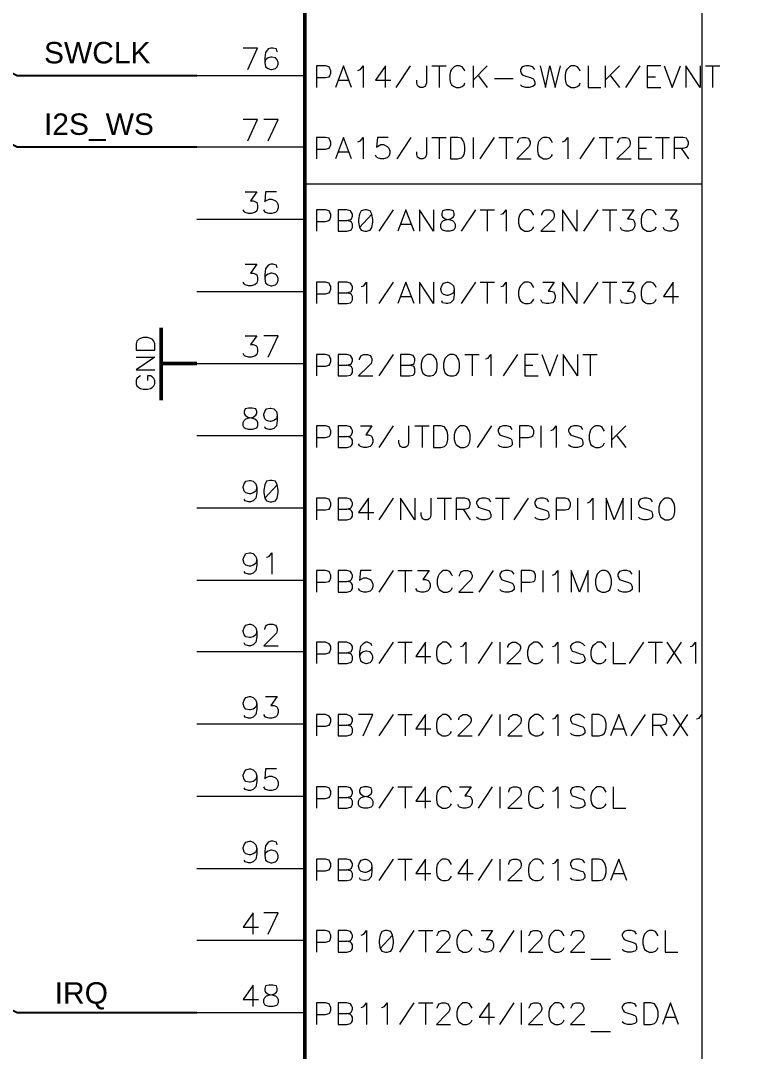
# Model space of a CAD drawing. Header units: millimetres. Extents: x -2024 to 917, y -725 to 13.
# Drawn here: x 780.64 to 814.33, y -85.07 to -36.98 of the extents above; entities that cross this region are included whole.
import ezdxf

# ---------------------------------------------------------------- set-up
doc = ezdxf.new("R2010")
doc.units = ezdxf.units.MM
doc.layers.add('PDF _Геометрия', color=7, linetype='Continuous')
doc.layers.add('Sheet', color=255, linetype='Continuous')
doc.styles.get("Standard").update_dxf_attribs({"font": 'arial.ttf'})

msp = doc.modelspace()

# ---------------------------------------------------------------- linework, layer by layer
at = {"layer": 'PDF _Геометрия', "color": 1, "lineweight": 50}
msp.add_lwpolyline([(839.308, 9.233), (839.308, -162.308), (793.891, -162.308), (793.891, 9.233)], close=True, dxfattribs=at)
at = {"layer": 'PDF _Геометрия', "lineweight": 18}
for points in [[(812.391, 9.233), (812.391, -162.308)], [(791.225, -39.267), (791.683, -38.267), (791.016, -38.267)], [(792.6, -38.433), (792.558, -38.308), (792.391, -38.267), (792.308, -38.267), (792.183, -38.308), (792.058, -38.475), (792.016, -38.725), (792.016, -38.933), (792.058, -39.142), (792.183, -39.225), (792.308, -39.267), (792.35, -39.267), (792.516, -39.225), (792.6, -39.142), (792.641, -39.017), (792.641, -38.933), (792.6, -38.808), (792.516, -38.725), (792.35, -38.683), (792.308, -38.683), (792.183, -38.725), (792.058, -38.808), (792.016, -38.933)], [(794.433, -39.642), (794.85, -39.642), (795.016, -39.6), (795.058, -39.558), (795.1, -39.433), (795.1, -39.308), (795.058, -39.225), (795.016, -39.142), (794.85, -39.1), (794.433, -39.1), (794.433, -40.1)], [(796.058, -40.1), (795.683, -39.1), (795.308, -40.1)], [(796.35, -39.308), (796.475, -39.267), (796.6, -39.1), (796.6, -40.1)], [(797.641, -40.1), (797.641, -39.1), (797.183, -39.767), (797.891, -39.767)], [(798.141, -40.1), (798.808, -39.1)], [(799.558, -39.1), (799.558, -39.892), (799.516, -40.017), (799.475, -40.058), (799.391, -40.1), (799.266, -40.1), (799.183, -40.058), (799.141, -40.017), (799.1, -39.892), (799.1, -39.767)], [(799.808, -39.1), (800.475, -39.1)], [(800.141, -39.1), (800.141, -40.1)], [(801.35, -39.35), (801.308, -39.267), (801.225, -39.142), (801.1, -39.1), (800.933, -39.1), (800.85, -39.142), (800.725, -39.267), (800.683, -39.35), (800.641, -39.517), (800.641, -39.725), (800.683, -39.892), (800.725, -39.975), (800.85, -40.058), (800.933, -40.1), (801.1, -40.1), (801.225, -40.058), (801.308, -39.975), (801.35, -39.892)], [(801.725, -39.1), (801.725, -40.1)], [(802.391, -39.1), (801.725, -39.767)], [(804.6, -39.267), (804.516, -39.142), (804.35, -39.1), (804.183, -39.1), (804.016, -39.142), (803.933, -39.267), (803.933, -39.35), (803.975, -39.433), (804.016, -39.517), (804.141, -39.558), (804.391, -39.642), (804.516, -39.683), (804.558, -39.725), (804.6, -39.85), (804.6, -39.975), (804.516, -40.058), (804.35, -40.1), (804.183, -40.1), (804.016, -40.058), (803.933, -39.975)], [(804.85, -39.1), (805.1, -40.1), (805.308, -39.1), (805.558, -40.1), (805.808, -39.1)], [(806.725, -39.35), (806.683, -39.267), (806.6, -39.142), (806.475, -39.1), (806.308, -39.1), (806.225, -39.142), (806.1, -39.267), (806.058, -39.35), (806.016, -39.517), (806.016, -39.725), (806.058, -39.892), (806.1, -39.975), (806.225, -40.058), (806.308, -40.1), (806.475, -40.1), (806.6, -40.058), (806.683, -39.975), (806.725, -39.892)], [(807.1, -39.1), (807.1, -40.1), (807.683, -40.1)], [(807.891, -39.1), (807.891, -40.1)], [(808.558, -39.1), (807.891, -39.767)], [(808.85, -40.1), (809.516, -39.1)], [(810.475, -39.1), (809.85, -39.1), (809.85, -40.1), (810.475, -40.1)], [(810.641, -39.1), (811.016, -40.1), (811.391, -39.1)], [(812.308, -39.1), (812.308, -40.1), (811.641, -39.1), (811.641, -40.1)], [(812.558, -39.1), (813.225, -39.1)], [(812.891, -39.1), (812.891, -40.1)], [(795.433, -39.767), (795.933, -39.767)], [(801.975, -39.558), (802.391, -40.1)], [(802.725, -39.683), (803.6, -39.683)], [(808.141, -39.558), (808.558, -40.1)], [(809.85, -39.6), (810.225, -39.6)], [(791.225, -42.6), (791.683, -41.6), (791.016, -41.6)], [(792.183, -42.6), (792.641, -41.6), (791.975, -41.6)], [(794.433, -42.975), (794.85, -42.975), (795.016, -42.933), (795.058, -42.892), (795.1, -42.767), (795.1, -42.642), (795.058, -42.558), (795.016, -42.475), (794.85, -42.433), (794.433, -42.433), (794.433, -43.433)], [(796.058, -43.433), (795.683, -42.433), (795.308, -43.433)], [(796.35, -42.642), (796.475, -42.6), (796.6, -42.433), (796.6, -43.433)], [(797.766, -42.433), (797.266, -42.433), (797.225, -42.892), (797.266, -42.85), (797.433, -42.767), (797.558, -42.767), (797.725, -42.85), (797.808, -42.933), (797.85, -43.058), (797.85, -43.183), (797.808, -43.308), (797.725, -43.392), (797.558, -43.433), (797.433, -43.433), (797.266, -43.392), (797.225, -43.35), (797.183, -43.267)], [(798.183, -43.433), (798.85, -42.433)], [(799.558, -42.433), (799.558, -43.225), (799.516, -43.35), (799.475, -43.392), (799.391, -43.433), (799.266, -43.433), (799.183, -43.392), (799.141, -43.35), (799.1, -43.225), (799.1, -43.1)], [(799.808, -42.433), (800.475, -42.433)], [(800.141, -42.433), (800.141, -43.433)], [(801.725, -42.433), (801.725, -43.433)], [(802.058, -43.433), (802.725, -42.433)], [(802.933, -42.433), (803.6, -42.433)], [(803.266, -42.433), (803.266, -43.433)], [(803.808, -42.683), (803.808, -42.642), (803.85, -42.558), (803.891, -42.475), (804.016, -42.433), (804.183, -42.433), (804.308, -42.475), (804.35, -42.558), (804.391, -42.642), (804.391, -42.725), (804.35, -42.85), (804.225, -42.975), (803.766, -43.433), (804.433, -43.433)], [(805.433, -42.683), (805.391, -42.6), (805.308, -42.475), (805.183, -42.433), (805.016, -42.433), (804.933, -42.475), (804.808, -42.6), (804.766, -42.683), (804.725, -42.85), (804.725, -43.058), (804.766, -43.225), (804.808, -43.308), (804.933, -43.392), (805.016, -43.433), (805.183, -43.433), (805.308, -43.392), (805.391, -43.308), (805.433, -43.225)], [(805.891, -42.642), (806.016, -42.6), (806.141, -42.433), (806.141, -43.433)], [(806.725, -43.433), (807.391, -42.433)], [(807.6, -42.433), (808.266, -42.433)], [(807.933, -42.433), (807.933, -43.433)], [(808.475, -42.683), (808.475, -42.642), (808.516, -42.558), (808.558, -42.475), (808.683, -42.433), (808.85, -42.433), (808.975, -42.475), (809.016, -42.558), (809.058, -42.642), (809.058, -42.725), (809.016, -42.85), (808.891, -42.975), (808.433, -43.433), (809.1, -43.433)], [(810.058, -42.433), (809.433, -42.433), (809.433, -43.433), (810.058, -43.433)], [(810.225, -42.433), (810.891, -42.433)], [(810.558, -42.433), (810.558, -43.433)], [(811.1, -42.933), (811.516, -42.933), (811.683, -42.892), (811.725, -42.85), (811.766, -42.725), (811.766, -42.642), (811.725, -42.558), (811.683, -42.475), (811.516, -42.433), (811.1, -42.433), (811.1, -43.433)], [(795.433, -43.1), (795.933, -43.1)], [(809.433, -42.933), (809.808, -42.933)], [(811.433, -42.933), (811.766, -43.433)], [(793.891, -44.6), (812.391, -44.6)], [(791.1, -44.975), (791.641, -44.975), (791.35, -45.392), (791.475, -45.392), (791.6, -45.433), (791.641, -45.475), (791.683, -45.6), (791.683, -45.725), (791.641, -45.85), (791.558, -45.933), (791.391, -45.975), (791.266, -45.975), (791.1, -45.933), (791.058, -45.892), (791.016, -45.808)], [(792.558, -44.975), (792.058, -44.975), (792.016, -45.433), (792.058, -45.392), (792.225, -45.308), (792.35, -45.308), (792.516, -45.392), (792.6, -45.475), (792.641, -45.6), (792.641, -45.725), (792.6, -45.85), (792.516, -45.933), (792.35, -45.975), (792.225, -45.975), (792.058, -45.933), (792.016, -45.892), (791.975, -45.808)], [(794.433, -46.35), (794.85, -46.35), (795.016, -46.308), (795.058, -46.267), (795.1, -46.142), (795.1, -46.017), (795.058, -45.933), (795.016, -45.85), (794.85, -45.808), (794.433, -45.808), (794.433, -46.808)], [(797.016, -46.017), (796.433, -46.642)], [(797.35, -46.808), (798.016, -45.808)], [(798.975, -46.808), (798.6, -45.808), (798.225, -46.808)], [(799.891, -45.808), (799.891, -46.808), (799.225, -45.808), (799.225, -46.808)], [(801.183, -46.808), (801.85, -45.808)], [(802.058, -45.808), (802.725, -45.808)], [(802.391, -45.808), (802.391, -46.808)], [(803.016, -46.017), (803.141, -45.975), (803.266, -45.808), (803.266, -46.808)], [(804.558, -46.058), (804.516, -45.975), (804.433, -45.85), (804.308, -45.808), (804.141, -45.808), (804.058, -45.85), (803.933, -45.975), (803.891, -46.058), (803.85, -46.225), (803.85, -46.433), (803.891, -46.6), (803.933, -46.683), (804.058, -46.767), (804.141, -46.808), (804.308, -46.808), (804.433, -46.767), (804.516, -46.683), (804.558, -46.6)], [(804.933, -46.058), (804.933, -46.017), (804.975, -45.933), (805.016, -45.85), (805.141, -45.808), (805.308, -45.808), (805.433, -45.85), (805.475, -45.933), (805.516, -46.017), (805.516, -46.1), (805.475, -46.225), (805.35, -46.35), (804.891, -46.808), (805.558, -46.808)], [(806.558, -45.808), (806.558, -46.808), (805.891, -45.808), (805.891, -46.808)], [(806.891, -46.808), (807.558, -45.808)], [(807.766, -45.808), (808.433, -45.808)], [(808.1, -45.808), (808.1, -46.808)], [(808.683, -45.808), (809.225, -45.808), (808.933, -46.225), (809.058, -46.225), (809.183, -46.267), (809.225, -46.308), (809.266, -46.433), (809.266, -46.558), (809.225, -46.683), (809.141, -46.767), (808.975, -46.808), (808.85, -46.808), (808.683, -46.767), (808.641, -46.725), (808.6, -46.642)], [(810.266, -46.058), (810.225, -45.975), (810.141, -45.85), (810.016, -45.808), (809.85, -45.808), (809.766, -45.85), (809.641, -45.975), (809.6, -46.058), (809.558, -46.225), (809.558, -46.433), (809.6, -46.6), (809.641, -46.683), (809.766, -46.767), (809.85, -46.808), (810.016, -46.808), (810.141, -46.767), (810.225, -46.683), (810.266, -46.6)], [(810.683, -45.808), (811.225, -45.808), (810.933, -46.225), (811.058, -46.225), (811.183, -46.267), (811.225, -46.308), (811.266, -46.433), (811.266, -46.558), (811.225, -46.683), (811.141, -46.767), (810.975, -46.808), (810.85, -46.808), (810.683, -46.767), (810.641, -46.725), (810.6, -46.642)], [(795.433, -46.308), (795.85, -46.308)], [(798.35, -46.475), (798.85, -46.475)], [(791.1, -48.35), (791.641, -48.35), (791.35, -48.767), (791.475, -48.767), (791.6, -48.808), (791.641, -48.85), (791.683, -48.975), (791.683, -49.1), (791.641, -49.225), (791.558, -49.308), (791.391, -49.35), (791.266, -49.35), (791.1, -49.308), (791.058, -49.267), (791.016, -49.183)], [(792.6, -48.517), (792.558, -48.392), (792.391, -48.35), (792.308, -48.35), (792.183, -48.392), (792.058, -48.558), (792.016, -48.808), (792.016, -49.017), (792.058, -49.225), (792.183, -49.308), (792.308, -49.35), (792.35, -49.35), (792.516, -49.308), (792.6, -49.225), (792.641, -49.1), (792.641, -49.017), (792.6, -48.892), (792.516, -48.808), (792.35, -48.767), (792.308, -48.767), (792.183, -48.808), (792.058, -48.892), (792.016, -49.017)], [(794.433, -49.725), (794.85, -49.725), (795.016, -49.683), (795.058, -49.642), (795.1, -49.517), (795.1, -49.392), (795.058, -49.308), (795.016, -49.225), (794.85, -49.183), (794.433, -49.183), (794.433, -50.183)], [(796.516, -49.392), (796.641, -49.35), (796.766, -49.183), (796.766, -50.183)], [(797.35, -50.183), (798.016, -49.183)], [(798.975, -50.183), (798.6, -49.183), (798.225, -50.183)], [(799.891, -49.183), (799.891, -50.183), (799.225, -49.183), (799.225, -50.183)], [(800.85, -49.517), (800.808, -49.683), (800.683, -49.767), (800.558, -49.808), (800.516, -49.808), (800.35, -49.767), (800.266, -49.683), (800.225, -49.517), (800.225, -49.475), (800.266, -49.35), (800.35, -49.225), (800.516, -49.183), (800.558, -49.183), (800.683, -49.225), (800.808, -49.35), (800.85, -49.517), (800.85, -49.767), (800.808, -50.017), (800.683, -50.142), (800.558, -50.183), (800.475, -50.183), (800.308, -50.142), (800.266, -50.058)], [(801.183, -50.183), (801.85, -49.183)], [(802.058, -49.183), (802.725, -49.183)], [(802.391, -49.183), (802.391, -50.183)], [(803.016, -49.392), (803.141, -49.35), (803.266, -49.183), (803.266, -50.183)], [(804.558, -49.433), (804.516, -49.35), (804.433, -49.225), (804.308, -49.183), (804.141, -49.183), (804.058, -49.225), (803.933, -49.35), (803.891, -49.433), (803.85, -49.6), (803.85, -49.808), (803.891, -49.975), (803.933, -50.058), (804.058, -50.142), (804.141, -50.183), (804.308, -50.183), (804.433, -50.142), (804.516, -50.058), (804.558, -49.975)], [(804.975, -49.183), (805.516, -49.183), (805.225, -49.6), (805.35, -49.6), (805.475, -49.642), (805.516, -49.683), (805.558, -49.808), (805.558, -49.933), (805.516, -50.058), (805.433, -50.142), (805.266, -50.183), (805.141, -50.183), (804.975, -50.142), (804.933, -50.1), (804.891, -50.017)], [(806.558, -49.183), (806.558, -50.183), (805.891, -49.183), (805.891, -50.183)], [(806.891, -50.183), (807.558, -49.183)], [(807.766, -49.183), (808.433, -49.183)], [(808.1, -49.183), (808.1, -50.183)], [(808.683, -49.183), (809.225, -49.183), (808.933, -49.6), (809.058, -49.6), (809.183, -49.642), (809.225, -49.683), (809.266, -49.808), (809.266, -49.933), (809.225, -50.058), (809.141, -50.142), (808.975, -50.183), (808.85, -50.183), (808.683, -50.142), (808.641, -50.1), (808.6, -50.017)], [(810.266, -49.433), (810.225, -49.35), (810.141, -49.225), (810.016, -49.183), (809.85, -49.183), (809.766, -49.225), (809.641, -49.35), (809.6, -49.433), (809.558, -49.6), (809.558, -49.808), (809.6, -49.975), (809.641, -50.058), (809.766, -50.142), (809.85, -50.183), (810.016, -50.183), (810.141, -50.142), (810.225, -50.058), (810.266, -49.975)], [(811.058, -50.183), (811.058, -49.183), (810.6, -49.85), (811.308, -49.85)], [(795.433, -49.683), (795.85, -49.683)], [(798.35, -49.85), (798.85, -49.85)], [(791.1, -51.683), (791.641, -51.683), (791.35, -52.1), (791.475, -52.1), (791.6, -52.142), (791.641, -52.183), (791.683, -52.308), (791.683, -52.433), (791.641, -52.558), (791.558, -52.642), (791.391, -52.683), (791.266, -52.683), (791.1, -52.642), (791.058, -52.6), (791.016, -52.517)], [(792.183, -52.683), (792.641, -51.683), (791.975, -51.683)], [(786.016, -52.683), (786.891, -52.683), (786.016, -53.267), (786.891, -53.267)], [(794.433, -53.1), (794.85, -53.1), (795.016, -53.058), (795.058, -53.017), (795.1, -52.892), (795.1, -52.767), (795.058, -52.683), (795.016, -52.6), (794.85, -52.558), (794.433, -52.558), (794.433, -53.558)], [(796.433, -52.808), (796.433, -52.767), (796.475, -52.683), (796.516, -52.6), (796.641, -52.558), (796.808, -52.558), (796.933, -52.6), (796.975, -52.683), (797.016, -52.767), (797.016, -52.85), (796.975, -52.975), (796.85, -53.1), (796.391, -53.558), (797.058, -53.558)], [(797.35, -53.558), (798.016, -52.558)], [(801.35, -52.558), (802.016, -52.558)], [(801.683, -52.558), (801.683, -53.558)], [(802.308, -52.767), (802.433, -52.725), (802.558, -52.558), (802.558, -53.558)], [(803.141, -53.558), (803.808, -52.558)], [(804.766, -52.558), (804.141, -52.558), (804.141, -53.558), (804.766, -53.558)], [(804.933, -52.558), (805.308, -53.558), (805.683, -52.558)], [(806.6, -52.558), (806.6, -53.558), (805.933, -52.558), (805.933, -53.558)], [(806.85, -52.558), (807.516, -52.558)], [(807.183, -52.558), (807.183, -53.558)], [(795.433, -53.058), (795.85, -53.058)], [(798.35, -53.058), (798.766, -53.058)], [(804.141, -53.058), (804.516, -53.058)], [(786.225, -53.558), (786.141, -53.6), (786.058, -53.683), (786.016, -53.767), (786.016, -53.933), (786.058, -54.017), (786.141, -54.1), (786.225, -54.142), (786.35, -54.183), (786.558, -54.183), (786.683, -54.142), (786.766, -54.1), (786.85, -54.017), (786.891, -53.933), (786.891, -53.767), (786.85, -53.683), (786.766, -53.6), (786.683, -53.558), (786.558, -53.558), (786.558, -53.767)], [(792.6, -55.392), (792.558, -55.558), (792.433, -55.642), (792.308, -55.683), (792.266, -55.683), (792.1, -55.642), (792.016, -55.558), (791.975, -55.392), (791.975, -55.35), (792.016, -55.225), (792.1, -55.1), (792.266, -55.058), (792.308, -55.058), (792.433, -55.1), (792.558, -55.225), (792.6, -55.392), (792.6, -55.642), (792.558, -55.892), (792.433, -56.017), (792.308, -56.058), (792.225, -56.058), (792.058, -56.017), (792.016, -55.933)], [(794.433, -56.433), (794.85, -56.433), (795.016, -56.392), (795.058, -56.35), (795.1, -56.225), (795.1, -56.1), (795.058, -56.017), (795.016, -55.933), (794.85, -55.892), (794.433, -55.892), (794.433, -56.892)], [(796.475, -55.892), (797.016, -55.892), (796.725, -56.308), (796.85, -56.308), (796.975, -56.35), (797.016, -56.392), (797.058, -56.517), (797.058, -56.642), (797.016, -56.767), (796.933, -56.85), (796.766, -56.892), (796.641, -56.892), (796.475, -56.85), (796.433, -56.808), (796.391, -56.725)], [(797.35, -56.892), (798.016, -55.892)], [(798.725, -55.892), (798.725, -56.683), (798.683, -56.808), (798.641, -56.85), (798.558, -56.892), (798.433, -56.892), (798.35, -56.85), (798.308, -56.808), (798.266, -56.683), (798.266, -56.558)], [(799.016, -55.892), (799.683, -55.892)], [(799.35, -55.892), (799.35, -56.892)], [(801.933, -56.892), (802.6, -55.892)], [(803.558, -56.058), (803.475, -55.933), (803.308, -55.892), (803.141, -55.892), (802.975, -55.933), (802.891, -56.058), (802.891, -56.142), (802.933, -56.225), (802.975, -56.308), (803.1, -56.35), (803.35, -56.433), (803.475, -56.475), (803.516, -56.517), (803.558, -56.642), (803.558, -56.767), (803.475, -56.85), (803.308, -56.892), (803.141, -56.892), (802.975, -56.85), (802.891, -56.767)], [(803.891, -56.433), (804.308, -56.433), (804.475, -56.392), (804.516, -56.35), (804.558, -56.225), (804.558, -56.1), (804.516, -56.017), (804.475, -55.933), (804.308, -55.892), (803.891, -55.892), (803.891, -56.892)], [(804.891, -55.892), (804.891, -56.892)], [(805.35, -56.1), (805.475, -56.058), (805.6, -55.892), (805.6, -56.892)], [(806.85, -56.058), (806.766, -55.933), (806.6, -55.892), (806.433, -55.892), (806.266, -55.933), (806.183, -56.058), (806.183, -56.142), (806.225, -56.225), (806.266, -56.308), (806.391, -56.35), (806.641, -56.433), (806.766, -56.475), (806.808, -56.517), (806.85, -56.642), (806.85, -56.767), (806.766, -56.85), (806.6, -56.892), (806.433, -56.892), (806.266, -56.85), (806.183, -56.767)], [(807.85, -56.142), (807.808, -56.058), (807.725, -55.933), (807.6, -55.892), (807.433, -55.892), (807.35, -55.933), (807.225, -56.058), (807.183, -56.142), (807.141, -56.308), (807.141, -56.517), (807.183, -56.683), (807.225, -56.767), (807.35, -56.85), (807.433, -56.892), (807.6, -56.892), (807.725, -56.85), (807.808, -56.767), (807.85, -56.683)], [(808.183, -55.892), (808.183, -56.892)], [(808.85, -55.892), (808.183, -56.558)], [(795.433, -56.392), (795.85, -56.392)], [(808.433, -56.35), (808.85, -56.892)], [(791.641, -58.767), (791.6, -58.933), (791.475, -59.017), (791.35, -59.058), (791.308, -59.058), (791.141, -59.017), (791.058, -58.933), (791.016, -58.767), (791.016, -58.725), (791.058, -58.6), (791.141, -58.475), (791.308, -58.433), (791.35, -58.433), (791.475, -58.475), (791.6, -58.6), (791.641, -58.767), (791.641, -59.017), (791.6, -59.267), (791.475, -59.392), (791.35, -59.433), (791.266, -59.433), (791.1, -59.392), (791.058, -59.308)], [(792.6, -58.642), (792.016, -59.267)], [(794.433, -59.808), (794.85, -59.808), (795.016, -59.767), (795.058, -59.725), (795.1, -59.6), (795.1, -59.475), (795.058, -59.392), (795.016, -59.308), (794.85, -59.267), (794.433, -59.267), (794.433, -60.267)], [(796.85, -60.267), (796.85, -59.267), (796.391, -59.933), (797.1, -59.933)], [(797.35, -60.267), (798.016, -59.267)], [(799.016, -59.267), (799.016, -60.267), (798.35, -59.267), (798.35, -60.267)], [(799.766, -59.267), (799.766, -60.058), (799.725, -60.183), (799.683, -60.225), (799.6, -60.267), (799.475, -60.267), (799.391, -60.225), (799.35, -60.183), (799.308, -60.058), (799.308, -59.933)], [(800.058, -59.267), (800.725, -59.267)], [(800.391, -59.267), (800.391, -60.267)], [(800.933, -59.767), (801.35, -59.767), (801.516, -59.725), (801.558, -59.683), (801.6, -59.558), (801.6, -59.475), (801.558, -59.392), (801.516, -59.308), (801.35, -59.267), (800.933, -59.267), (800.933, -60.267)], [(802.558, -59.433), (802.475, -59.308), (802.308, -59.267), (802.141, -59.267), (801.975, -59.308), (801.891, -59.433), (801.891, -59.517), (801.933, -59.6), (801.975, -59.683), (802.1, -59.725), (802.35, -59.808), (802.475, -59.85), (802.516, -59.892), (802.558, -60.017), (802.558, -60.142), (802.475, -60.225), (802.308, -60.267), (802.141, -60.267), (801.975, -60.225), (801.891, -60.142)], [(802.766, -59.267), (803.433, -59.267)], [(803.1, -59.267), (803.1, -60.267)], [(803.641, -60.267), (804.308, -59.267)], [(805.266, -59.433), (805.183, -59.308), (805.016, -59.267), (804.85, -59.267), (804.683, -59.308), (804.6, -59.433), (804.6, -59.517), (804.641, -59.6), (804.683, -59.683), (804.808, -59.725), (805.058, -59.808), (805.183, -59.85), (805.225, -59.892), (805.266, -60.017), (805.266, -60.142), (805.183, -60.225), (805.016, -60.267), (804.85, -60.267), (804.683, -60.225), (804.6, -60.142)], [(805.6, -59.808), (806.016, -59.808), (806.183, -59.767), (806.225, -59.725), (806.266, -59.6), (806.266, -59.475), (806.225, -59.392), (806.183, -59.308), (806.016, -59.267), (805.6, -59.267), (805.6, -60.267)], [(806.6, -59.267), (806.6, -60.267)], [(807.058, -59.475), (807.183, -59.433), (807.308, -59.267), (807.308, -60.267)], [(808.725, -60.267), (808.725, -59.267), (808.308, -60.267), (807.933, -59.267), (807.933, -60.267)], [(809.1, -59.267), (809.1, -60.267)], [(810.1, -59.433), (810.016, -59.308), (809.85, -59.267), (809.683, -59.267), (809.516, -59.308), (809.433, -59.433), (809.433, -59.517), (809.475, -59.6), (809.516, -59.683), (809.641, -59.725), (809.891, -59.808), (810.016, -59.85), (810.058, -59.892), (810.1, -60.017), (810.1, -60.142), (810.016, -60.225), (809.85, -60.267), (809.683, -60.267), (809.516, -60.225), (809.433, -60.142)], [(795.433, -59.767), (795.85, -59.767)], [(801.266, -59.767), (801.6, -60.267)], [(791.641, -62.142), (791.6, -62.308), (791.475, -62.392), (791.35, -62.433), (791.308, -62.433), (791.141, -62.392), (791.058, -62.308), (791.016, -62.142), (791.016, -62.1), (791.058, -61.975), (791.141, -61.85), (791.308, -61.808), (791.35, -61.808), (791.475, -61.85), (791.6, -61.975), (791.641, -62.142), (791.641, -62.392), (791.6, -62.642), (791.475, -62.767), (791.35, -62.808), (791.266, -62.808), (791.1, -62.767), (791.058, -62.683)], [(792.1, -62.017), (792.225, -61.975), (792.35, -61.808), (792.35, -62.808)], [(794.433, -63.183), (794.85, -63.183), (795.016, -63.142), (795.058, -63.1), (795.1, -62.975), (795.1, -62.85), (795.058, -62.767), (795.016, -62.683), (794.85, -62.642), (794.433, -62.642), (794.433, -63.642)], [(796.975, -62.642), (796.475, -62.642), (796.433, -63.1), (796.475, -63.058), (796.641, -62.975), (796.766, -62.975), (796.933, -63.058), (797.016, -63.142), (797.058, -63.267), (797.058, -63.392), (797.016, -63.517), (796.933, -63.6), (796.766, -63.642), (796.641, -63.642), (796.475, -63.6), (796.433, -63.558), (796.391, -63.475)], [(797.35, -63.642), (798.016, -62.642)], [(798.225, -62.642), (798.891, -62.642)], [(798.558, -62.642), (798.558, -63.642)], [(799.141, -62.642), (799.683, -62.642), (799.391, -63.058), (799.516, -63.058), (799.641, -63.1), (799.683, -63.142), (799.725, -63.267), (799.725, -63.392), (799.683, -63.517), (799.6, -63.6), (799.433, -63.642), (799.308, -63.642), (799.141, -63.6), (799.1, -63.558), (799.058, -63.475)], [(800.766, -62.892), (800.725, -62.808), (800.641, -62.683), (800.516, -62.642), (800.35, -62.642), (800.266, -62.683), (800.141, -62.808), (800.1, -62.892), (800.058, -63.058), (800.058, -63.267), (800.1, -63.433), (800.141, -63.517), (800.266, -63.6), (800.35, -63.642), (800.516, -63.642), (800.641, -63.6), (800.725, -63.517), (800.766, -63.433)], [(801.1, -62.892), (801.1, -62.85), (801.141, -62.767), (801.183, -62.683), (801.308, -62.642), (801.475, -62.642), (801.6, -62.683), (801.641, -62.767), (801.683, -62.85), (801.683, -62.933), (801.641, -63.058), (801.516, -63.183), (801.058, -63.642), (801.725, -63.642)], [(802.016, -63.642), (802.683, -62.642)], [(803.641, -62.808), (803.558, -62.683), (803.391, -62.642), (803.225, -62.642), (803.058, -62.683), (802.975, -62.808), (802.975, -62.892), (803.016, -62.975), (803.058, -63.058), (803.183, -63.1), (803.433, -63.183), (803.558, -63.225), (803.6, -63.267), (803.641, -63.392), (803.641, -63.517), (803.558, -63.6), (803.391, -63.642), (803.225, -63.642), (803.058, -63.6), (802.975, -63.517)], [(803.975, -63.183), (804.391, -63.183), (804.558, -63.142), (804.6, -63.1), (804.641, -62.975), (804.641, -62.85), (804.6, -62.767), (804.558, -62.683), (804.391, -62.642), (803.975, -62.642), (803.975, -63.642)], [(804.975, -62.642), (804.975, -63.642)], [(805.433, -62.85), (805.558, -62.808), (805.683, -62.642), (805.683, -63.642)], [(807.1, -63.642), (807.1, -62.642), (806.683, -63.642), (806.308, -62.642), (806.308, -63.642)], [(809.141, -62.808), (809.058, -62.683), (808.891, -62.642), (808.725, -62.642), (808.558, -62.683), (808.475, -62.808), (808.475, -62.892), (808.516, -62.975), (808.558, -63.058), (808.683, -63.1), (808.933, -63.183), (809.058, -63.225), (809.1, -63.267), (809.141, -63.392), (809.141, -63.517), (809.058, -63.6), (808.891, -63.642), (808.725, -63.642), (808.558, -63.6), (808.475, -63.517)], [(809.475, -62.642), (809.475, -63.642)], [(795.433, -63.142), (795.85, -63.142)], [(791.641, -65.475), (791.6, -65.642), (791.475, -65.725), (791.35, -65.767), (791.308, -65.767), (791.141, -65.725), (791.058, -65.642), (791.016, -65.475), (791.016, -65.433), (791.058, -65.308), (791.141, -65.183), (791.308, -65.142), (791.35, -65.142), (791.475, -65.183), (791.6, -65.308), (791.641, -65.475), (791.641, -65.725), (791.6, -65.975), (791.475, -66.1), (791.35, -66.142), (791.266, -66.142), (791.1, -66.1), (791.058, -66.017)], [(792.016, -65.392), (792.016, -65.35), (792.058, -65.267), (792.1, -65.183), (792.225, -65.142), (792.391, -65.142), (792.516, -65.183), (792.558, -65.267), (792.6, -65.35), (792.6, -65.433), (792.558, -65.558), (792.433, -65.683), (791.975, -66.142), (792.641, -66.142)], [(794.433, -66.517), (794.85, -66.517), (795.016, -66.475), (795.058, -66.433), (795.1, -66.308), (795.1, -66.183), (795.058, -66.1), (795.016, -66.058), (794.85, -65.975), (794.433, -65.975), (794.433, -66.975)], [(797.016, -66.142), (796.975, -66.058), (796.808, -65.975), (796.725, -65.975), (796.6, -66.058), (796.475, -66.183), (796.433, -66.433), (796.433, -66.642), (796.475, -66.85), (796.6, -66.933), (796.725, -66.975), (796.766, -66.975), (796.933, -66.933), (797.016, -66.85), (797.058, -66.725), (797.058, -66.642), (797.016, -66.517), (796.933, -66.433), (796.766, -66.392), (796.725, -66.392), (796.6, -66.433), (796.475, -66.517), (796.433, -66.642)], [(797.35, -66.975), (798.016, -65.975)], [(798.225, -65.975), (798.891, -65.975)], [(798.558, -65.975), (798.558, -66.975)], [(799.516, -66.975), (799.516, -65.975), (799.058, -66.642), (799.766, -66.642)], [(800.725, -66.225), (800.683, -66.142), (800.6, -66.058), (800.475, -65.975), (800.308, -65.975), (800.225, -66.058), (800.1, -66.142), (800.058, -66.225), (800.016, -66.392), (800.016, -66.6), (800.058, -66.767), (800.1, -66.85), (800.225, -66.933), (800.308, -66.975), (800.475, -66.975), (800.6, -66.933), (800.683, -66.85), (800.725, -66.767)], [(801.141, -66.183), (801.266, -66.142), (801.391, -65.975), (801.391, -66.975)], [(801.975, -66.975), (802.641, -65.975)], [(802.975, -65.975), (802.975, -66.975)], [(803.35, -66.225), (803.35, -66.183), (803.391, -66.1), (803.433, -66.058), (803.558, -65.975), (803.725, -65.975), (803.85, -66.058), (803.891, -66.1), (803.933, -66.183), (803.933, -66.267), (803.891, -66.392), (803.766, -66.517), (803.308, -66.975), (803.975, -66.975)], [(804.975, -66.225), (804.933, -66.142), (804.85, -66.058), (804.725, -65.975), (804.558, -65.975), (804.475, -66.058), (804.35, -66.142), (804.308, -66.225), (804.266, -66.392), (804.266, -66.6), (804.308, -66.767), (804.35, -66.85), (804.475, -66.933), (804.558, -66.975), (804.725, -66.975), (804.85, -66.933), (804.933, -66.85), (804.975, -66.767)], [(805.433, -66.183), (805.558, -66.142), (805.683, -65.975), (805.683, -66.975)], [(806.933, -66.142), (806.85, -66.058), (806.683, -65.975), (806.516, -65.975), (806.35, -66.058), (806.266, -66.142), (806.266, -66.225), (806.308, -66.308), (806.35, -66.392), (806.475, -66.433), (806.725, -66.517), (806.85, -66.558), (806.891, -66.6), (806.933, -66.725), (806.933, -66.85), (806.85, -66.933), (806.683, -66.975), (806.516, -66.975), (806.35, -66.933), (806.266, -66.85)], [(807.933, -66.225), (807.891, -66.142), (807.808, -66.058), (807.683, -65.975), (807.516, -65.975), (807.433, -66.058), (807.308, -66.142), (807.266, -66.225), (807.225, -66.392), (807.225, -66.6), (807.266, -66.767), (807.308, -66.85), (807.433, -66.933), (807.516, -66.975), (807.683, -66.975), (807.808, -66.933), (807.891, -66.85), (807.933, -66.767)], [(808.266, -65.975), (808.266, -66.975), (808.85, -66.975)], [(809.016, -66.975), (809.683, -65.975)], [(809.891, -65.975), (810.558, -65.975)], [(810.225, -65.975), (810.225, -66.975)], [(810.766, -65.975), (811.433, -66.975)], [(811.433, -65.975), (810.766, -66.975)], [(811.85, -66.183), (811.975, -66.142), (812.1, -65.975), (812.1, -66.975)], [(795.433, -66.475), (795.85, -66.475)], [(791.641, -68.85), (791.6, -69.017), (791.475, -69.1), (791.35, -69.142), (791.308, -69.142), (791.141, -69.1), (791.058, -69.017), (791.016, -68.85), (791.016, -68.808), (791.058, -68.683), (791.141, -68.558), (791.308, -68.517), (791.35, -68.517), (791.475, -68.558), (791.6, -68.683), (791.641, -68.85), (791.641, -69.1), (791.6, -69.35), (791.475, -69.475), (791.35, -69.517), (791.266, -69.517), (791.1, -69.475), (791.058, -69.392)], [(792.058, -68.517), (792.6, -68.517), (792.308, -68.933), (792.433, -68.933), (792.558, -68.975), (792.6, -69.017), (792.641, -69.142), (792.641, -69.267), (792.6, -69.392), (792.516, -69.475), (792.35, -69.517), (792.225, -69.517), (792.058, -69.475), (792.016, -69.433), (791.975, -69.35)], [(794.433, -69.892), (794.85, -69.892), (795.016, -69.85), (795.058, -69.808), (795.1, -69.683), (795.1, -69.558), (795.058, -69.475), (795.016, -69.433), (794.85, -69.35), (794.433, -69.35), (794.433, -70.35)], [(796.6, -70.35), (797.058, -69.35), (796.391, -69.35)], [(797.35, -70.35), (798.016, -69.35)], [(798.225, -69.35), (798.891, -69.35)], [(798.558, -69.35), (798.558, -70.35)], [(799.516, -70.35), (799.516, -69.35), (799.058, -70.017), (799.766, -70.017)], [(800.725, -69.6), (800.683, -69.517), (800.6, -69.433), (800.475, -69.35), (800.308, -69.35), (800.225, -69.433), (800.1, -69.517), (800.058, -69.6), (800.016, -69.767), (800.016, -69.975), (800.058, -70.142), (800.1, -70.225), (800.225, -70.308), (800.308, -70.35), (800.475, -70.35), (800.6, -70.308), (800.683, -70.225), (800.725, -70.142)], [(801.058, -69.6), (801.058, -69.558), (801.1, -69.475), (801.141, -69.433), (801.266, -69.35), (801.433, -69.35), (801.558, -69.433), (801.6, -69.475), (801.641, -69.558), (801.641, -69.642), (801.6, -69.767), (801.475, -69.892), (801.016, -70.35), (801.683, -70.35)], [(801.975, -70.35), (802.641, -69.35)], [(802.975, -69.35), (802.975, -70.35)], [(803.391, -69.6), (803.391, -69.558), (803.433, -69.475), (803.475, -69.433), (803.6, -69.35), (803.766, -69.35), (803.891, -69.433), (803.933, -69.475), (803.975, -69.558), (803.975, -69.642), (803.933, -69.767), (803.808, -69.892), (803.35, -70.35), (804.016, -70.35)], [(805.016, -69.6), (804.975, -69.517), (804.891, -69.433), (804.766, -69.35), (804.6, -69.35), (804.516, -69.433), (804.391, -69.517), (804.35, -69.6), (804.308, -69.767), (804.308, -69.975), (804.35, -70.142), (804.391, -70.225), (804.516, -70.308), (804.6, -70.35), (804.766, -70.35), (804.891, -70.308), (804.975, -70.225), (805.016, -70.142)], [(805.433, -69.558), (805.558, -69.517), (805.683, -69.35), (805.683, -70.35)], [(806.933, -69.517), (806.85, -69.433), (806.683, -69.35), (806.516, -69.35), (806.35, -69.433), (806.266, -69.517), (806.266, -69.6), (806.308, -69.683), (806.35, -69.767), (806.475, -69.808), (806.725, -69.892), (806.85, -69.933), (806.891, -69.975), (806.933, -70.1), (806.933, -70.225), (806.85, -70.308), (806.683, -70.35), (806.516, -70.35), (806.35, -70.308), (806.266, -70.225)], [(808.891, -70.35), (808.516, -69.35), (808.141, -70.35)], [(809.1, -70.35), (809.766, -69.35)], [(810.1, -69.85), (810.516, -69.85), (810.683, -69.808), (810.725, -69.767), (810.766, -69.642), (810.766, -69.558), (810.725, -69.475), (810.683, -69.433), (810.516, -69.35), (810.1, -69.35), (810.1, -70.35)], [(811.058, -69.35), (811.725, -70.35)], [(811.725, -69.35), (811.058, -70.35)], [(812.141, -69.558), (812.266, -69.517), (812.391, -69.35), (812.391, -70.35)], [(795.433, -69.85), (795.85, -69.85)], [(808.266, -70.017), (808.766, -70.017)], [(810.433, -69.85), (810.766, -70.35)], [(791.641, -72.225), (791.6, -72.392), (791.475, -72.475), (791.35, -72.517), (791.308, -72.517), (791.141, -72.475), (791.058, -72.392), (791.016, -72.225), (791.016, -72.183), (791.058, -72.058), (791.141, -71.933), (791.308, -71.892), (791.35, -71.892), (791.475, -71.933), (791.6, -72.058), (791.641, -72.225), (791.641, -72.475), (791.6, -72.725), (791.475, -72.85), (791.35, -72.892), (791.266, -72.892), (791.1, -72.85), (791.058, -72.767)], [(792.558, -71.892), (792.058, -71.892), (792.016, -72.35), (792.058, -72.308), (792.225, -72.225), (792.35, -72.225), (792.516, -72.308), (792.6, -72.392), (792.641, -72.517), (792.641, -72.642), (792.6, -72.767), (792.516, -72.85), (792.35, -72.892), (792.225, -72.892), (792.058, -72.85), (792.016, -72.808), (791.975, -72.725)], [(794.433, -73.267), (794.85, -73.267), (795.016, -73.225), (795.058, -73.183), (795.1, -73.058), (795.1, -72.933), (795.058, -72.85), (795.016, -72.767), (794.85, -72.725), (794.433, -72.725), (794.433, -73.725)], [(797.35, -73.725), (798.016, -72.725)], [(798.225, -72.725), (798.891, -72.725)], [(798.558, -72.725), (798.558, -73.725)], [(799.516, -73.725), (799.516, -72.725), (799.058, -73.392), (799.766, -73.392)], [(800.725, -72.975), (800.683, -72.892), (800.6, -72.767), (800.475, -72.725), (800.308, -72.725), (800.225, -72.767), (800.1, -72.892), (800.058, -72.975), (800.016, -73.142), (800.016, -73.35), (800.058, -73.517), (800.1, -73.6), (800.225, -73.683), (800.308, -73.725), (800.475, -73.725), (800.6, -73.683), (800.683, -73.6), (800.725, -73.517)], [(801.1, -72.725), (801.641, -72.725), (801.35, -73.142), (801.475, -73.142), (801.6, -73.183), (801.641, -73.225), (801.683, -73.35), (801.683, -73.475), (801.641, -73.6), (801.558, -73.683), (801.391, -73.725), (801.266, -73.725), (801.1, -73.683), (801.058, -73.642), (801.016, -73.558)], [(801.975, -73.725), (802.641, -72.725)], [(802.975, -72.725), (802.975, -73.725)], [(803.391, -72.975), (803.391, -72.933), (803.433, -72.85), (803.475, -72.767), (803.6, -72.725), (803.766, -72.725), (803.891, -72.767), (803.933, -72.85), (803.975, -72.933), (803.975, -73.017), (803.933, -73.142), (803.808, -73.267), (803.35, -73.725), (804.016, -73.725)], [(805.016, -72.975), (804.975, -72.892), (804.891, -72.767), (804.766, -72.725), (804.6, -72.725), (804.516, -72.767), (804.391, -72.892), (804.35, -72.975), (804.308, -73.142), (804.308, -73.35), (804.35, -73.517), (804.391, -73.6), (804.516, -73.683), (804.6, -73.725), (804.766, -73.725), (804.891, -73.683), (804.975, -73.6), (805.016, -73.517)], [(805.433, -72.933), (805.558, -72.892), (805.683, -72.725), (805.683, -73.725)], [(806.933, -72.892), (806.85, -72.767), (806.683, -72.725), (806.516, -72.725), (806.35, -72.767), (806.266, -72.892), (806.266, -72.975), (806.308, -73.058), (806.35, -73.142), (806.475, -73.183), (806.725, -73.267), (806.85, -73.308), (806.891, -73.35), (806.933, -73.475), (806.933, -73.6), (806.85, -73.683), (806.683, -73.725), (806.516, -73.725), (806.35, -73.683), (806.266, -73.6)], [(807.933, -72.975), (807.891, -72.892), (807.808, -72.767), (807.683, -72.725), (807.516, -72.725), (807.433, -72.767), (807.308, -72.892), (807.266, -72.975), (807.225, -73.142), (807.225, -73.35), (807.266, -73.517), (807.308, -73.6), (807.433, -73.683), (807.516, -73.725), (807.683, -73.725), (807.808, -73.683), (807.891, -73.6), (807.933, -73.517)], [(808.266, -72.725), (808.266, -73.725), (808.85, -73.725)], [(795.433, -73.225), (795.85, -73.225)], [(791.641, -75.6), (791.6, -75.767), (791.475, -75.85), (791.35, -75.892), (791.308, -75.892), (791.141, -75.85), (791.058, -75.767), (791.016, -75.6), (791.016, -75.558), (791.058, -75.433), (791.141, -75.308), (791.308, -75.267), (791.35, -75.267), (791.475, -75.308), (791.6, -75.433), (791.641, -75.6), (791.641, -75.85), (791.6, -76.1), (791.475, -76.225), (791.35, -76.267), (791.266, -76.267), (791.1, -76.225), (791.058, -76.142)], [(792.6, -75.433), (792.558, -75.308), (792.391, -75.267), (792.308, -75.267), (792.183, -75.308), (792.058, -75.475), (792.016, -75.725), (792.016, -75.933), (792.058, -76.142), (792.183, -76.225), (792.308, -76.267), (792.35, -76.267), (792.516, -76.225), (792.6, -76.142), (792.641, -76.017), (792.641, -75.933), (792.6, -75.808), (792.516, -75.725), (792.35, -75.683), (792.308, -75.683), (792.183, -75.725), (792.058, -75.808), (792.016, -75.933)], [(794.433, -76.642), (794.85, -76.642), (795.016, -76.6), (795.058, -76.558), (795.1, -76.433), (795.1, -76.308), (795.058, -76.225), (795.016, -76.142), (794.85, -76.1), (794.433, -76.1), (794.433, -77.1)], [(797.016, -76.433), (796.975, -76.6), (796.85, -76.683), (796.725, -76.725), (796.683, -76.725), (796.516, -76.683), (796.433, -76.6), (796.391, -76.433), (796.391, -76.392), (796.433, -76.267), (796.516, -76.142), (796.683, -76.1), (796.725, -76.1), (796.85, -76.142), (796.975, -76.267), (797.016, -76.433), (797.016, -76.683), (796.975, -76.933), (796.85, -77.058), (796.725, -77.1), (796.641, -77.1), (796.475, -77.058), (796.433, -76.975)], [(797.35, -77.1), (798.016, -76.1)], [(798.225, -76.1), (798.891, -76.1)], [(798.558, -76.1), (798.558, -77.1)], [(799.516, -77.1), (799.516, -76.1), (799.058, -76.767), (799.766, -76.767)], [(800.725, -76.35), (800.683, -76.267), (800.6, -76.142), (800.475, -76.1), (800.308, -76.1), (800.225, -76.142), (800.1, -76.267), (800.058, -76.35), (800.016, -76.517), (800.016, -76.725), (800.058, -76.892), (800.1, -76.975), (800.225, -77.058), (800.308, -77.1), (800.475, -77.1), (800.6, -77.058), (800.683, -76.975), (800.725, -76.892)], [(801.475, -77.1), (801.475, -76.1), (801.016, -76.767), (801.725, -76.767)], [(801.975, -77.1), (802.641, -76.1)], [(802.975, -76.1), (802.975, -77.1)], [(803.391, -76.35), (803.391, -76.308), (803.433, -76.225), (803.475, -76.142), (803.6, -76.1), (803.766, -76.1), (803.891, -76.142), (803.933, -76.225), (803.975, -76.308), (803.975, -76.392), (803.933, -76.517), (803.808, -76.642), (803.35, -77.1), (804.016, -77.1)], [(805.016, -76.35), (804.975, -76.267), (804.891, -76.142), (804.766, -76.1), (804.6, -76.1), (804.516, -76.142), (804.391, -76.267), (804.35, -76.35), (804.308, -76.517), (804.308, -76.725), (804.35, -76.892), (804.391, -76.975), (804.516, -77.058), (804.6, -77.1), (804.766, -77.1), (804.891, -77.058), (804.975, -76.975), (805.016, -76.892)], [(805.433, -76.308), (805.558, -76.267), (805.683, -76.1), (805.683, -77.1)], [(806.933, -76.267), (806.85, -76.142), (806.683, -76.1), (806.516, -76.1), (806.35, -76.142), (806.266, -76.267), (806.266, -76.35), (806.308, -76.433), (806.35, -76.517), (806.475, -76.558), (806.725, -76.642), (806.85, -76.683), (806.891, -76.725), (806.933, -76.85), (806.933, -76.975), (806.85, -77.058), (806.683, -77.1), (806.516, -77.1), (806.35, -77.058), (806.266, -76.975)], [(808.891, -77.1), (808.516, -76.1), (808.141, -77.1)], [(795.433, -76.6), (795.85, -76.6)], [(808.266, -76.767), (808.766, -76.767)], [(791.475, -79.6), (791.475, -78.6), (791.016, -79.267), (791.725, -79.267)], [(792.183, -79.6), (792.641, -78.6), (791.975, -78.6)], [(794.433, -79.975), (794.85, -79.975), (795.016, -79.933), (795.058, -79.892), (795.1, -79.767), (795.1, -79.642), (795.058, -79.558), (795.016, -79.475), (794.85, -79.433), (794.433, -79.433), (794.433, -80.433)], [(796.516, -79.642), (796.641, -79.6), (796.766, -79.433), (796.766, -80.433)], [(797.975, -79.642), (797.391, -80.267)], [(798.308, -80.433), (798.975, -79.433)], [(799.183, -79.433), (799.85, -79.433)], [(799.516, -79.433), (799.516, -80.433)], [(800.058, -79.683), (800.058, -79.642), (800.1, -79.558), (800.141, -79.475), (800.266, -79.433), (800.433, -79.433), (800.558, -79.475), (800.6, -79.558), (800.641, -79.642), (800.641, -79.725), (800.6, -79.85), (800.475, -79.975), (800.016, -80.433), (800.683, -80.433)], [(801.683, -79.683), (801.641, -79.6), (801.558, -79.475), (801.433, -79.433), (801.266, -79.433), (801.183, -79.475), (801.058, -79.6), (801.016, -79.683), (800.975, -79.85), (800.975, -80.058), (801.016, -80.225), (801.058, -80.308), (801.183, -80.392), (801.266, -80.433), (801.433, -80.433), (801.558, -80.392), (801.641, -80.308), (801.683, -80.225)], [(802.1, -79.433), (802.641, -79.433), (802.35, -79.85), (802.475, -79.85), (802.6, -79.892), (802.641, -79.933), (802.683, -80.058), (802.683, -80.183), (802.641, -80.308), (802.558, -80.392), (802.391, -80.433), (802.266, -80.433), (802.1, -80.392), (802.058, -80.35), (802.016, -80.267)], [(802.975, -80.433), (803.641, -79.433)], [(803.975, -79.433), (803.975, -80.433)], [(804.35, -79.683), (804.35, -79.642), (804.391, -79.558), (804.433, -79.475), (804.558, -79.433), (804.725, -79.433), (804.85, -79.475), (804.891, -79.558), (804.933, -79.642), (804.933, -79.725), (804.891, -79.85), (804.766, -79.975), (804.308, -80.433), (804.975, -80.433)], [(805.975, -79.683), (805.933, -79.6), (805.85, -79.475), (805.725, -79.433), (805.558, -79.433), (805.475, -79.475), (805.35, -79.6), (805.308, -79.683), (805.266, -79.85), (805.266, -80.058), (805.308, -80.225), (805.35, -80.308), (805.475, -80.392), (805.558, -80.433), (805.725, -80.433), (805.85, -80.392), (805.933, -80.308), (805.975, -80.225)], [(806.308, -79.683), (806.308, -79.642), (806.35, -79.558), (806.391, -79.475), (806.516, -79.433), (806.683, -79.433), (806.808, -79.475), (806.85, -79.558), (806.891, -79.642), (806.891, -79.725), (806.85, -79.85), (806.725, -79.975), (806.266, -80.433), (806.933, -80.433)], [(809.35, -79.6), (809.266, -79.475), (809.1, -79.433), (808.933, -79.433), (808.766, -79.475), (808.683, -79.6), (808.683, -79.683), (808.725, -79.767), (808.766, -79.85), (808.891, -79.892), (809.141, -79.975), (809.266, -80.017), (809.308, -80.058), (809.35, -80.183), (809.35, -80.308), (809.266, -80.392), (809.1, -80.433), (808.933, -80.433), (808.766, -80.392), (808.683, -80.308)], [(810.35, -79.683), (810.308, -79.6), (810.225, -79.475), (810.1, -79.433), (809.933, -79.433), (809.85, -79.475), (809.725, -79.6), (809.683, -79.683), (809.641, -79.85), (809.641, -80.058), (809.683, -80.225), (809.725, -80.308), (809.85, -80.392), (809.933, -80.433), (810.1, -80.433), (810.225, -80.392), (810.308, -80.308), (810.35, -80.225)], [(810.683, -79.433), (810.683, -80.433), (811.266, -80.433)], [(795.433, -79.933), (795.85, -79.933)], [(807.225, -80.767), (808.141, -80.767)], [(791.475, -82.975), (791.475, -81.975), (791.016, -82.642), (791.725, -82.642)], [(794.433, -83.35), (794.85, -83.35), (795.016, -83.308), (795.058, -83.267), (795.1, -83.142), (795.1, -83.017), (795.058, -82.933), (795.016, -82.85), (794.85, -82.808), (794.433, -82.808), (794.433, -83.808)], [(796.516, -83.017), (796.641, -82.975), (796.766, -82.808), (796.766, -83.808)], [(797.475, -83.017), (797.6, -82.975), (797.725, -82.808), (797.725, -83.808)], [(798.308, -83.808), (798.975, -82.808)], [(799.183, -82.808), (799.85, -82.808)], [(799.516, -82.808), (799.516, -83.808)], [(800.058, -83.058), (800.058, -83.017), (800.1, -82.933), (800.141, -82.85), (800.266, -82.808), (800.433, -82.808), (800.558, -82.85), (800.6, -82.933), (800.641, -83.017), (800.641, -83.1), (800.6, -83.225), (800.475, -83.35), (800.016, -83.808), (800.683, -83.808)], [(801.683, -83.058), (801.641, -82.975), (801.558, -82.85), (801.433, -82.808), (801.266, -82.808), (801.183, -82.85), (801.058, -82.975), (801.016, -83.058), (800.975, -83.225), (800.975, -83.433), (801.016, -83.6), (801.058, -83.683), (801.183, -83.767), (801.266, -83.808), (801.433, -83.808), (801.558, -83.767), (801.641, -83.683), (801.683, -83.6)], [(802.475, -83.808), (802.475, -82.808), (802.016, -83.475), (802.725, -83.475)], [(802.975, -83.808), (803.641, -82.808)], [(803.975, -82.808), (803.975, -83.808)], [(804.35, -83.058), (804.35, -83.017), (804.391, -82.933), (804.433, -82.85), (804.558, -82.808), (804.725, -82.808), (804.85, -82.85), (804.891, -82.933), (804.933, -83.017), (804.933, -83.1), (804.891, -83.225), (804.766, -83.35), (804.308, -83.808), (804.975, -83.808)], [(805.975, -83.058), (805.933, -82.975), (805.85, -82.85), (805.725, -82.808), (805.558, -82.808), (805.475, -82.85), (805.35, -82.975), (805.308, -83.058), (805.266, -83.225), (805.266, -83.433), (805.308, -83.6), (805.35, -83.683), (805.475, -83.767), (805.558, -83.808), (805.725, -83.808), (805.85, -83.767), (805.933, -83.683), (805.975, -83.6)], [(806.308, -83.058), (806.308, -83.017), (806.35, -82.933), (806.391, -82.85), (806.516, -82.808), (806.683, -82.808), (806.808, -82.85), (806.85, -82.933), (806.891, -83.017), (806.891, -83.1), (806.85, -83.225), (806.725, -83.35), (806.266, -83.808), (806.933, -83.808)], [(809.35, -82.975), (809.266, -82.85), (809.1, -82.808), (808.933, -82.808), (808.766, -82.85), (808.683, -82.975), (808.683, -83.058), (808.725, -83.142), (808.766, -83.225), (808.891, -83.267), (809.141, -83.35), (809.266, -83.392), (809.308, -83.433), (809.35, -83.558), (809.35, -83.683), (809.266, -83.767), (809.1, -83.808), (808.933, -83.808), (808.766, -83.767), (808.683, -83.683)], [(811.308, -83.808), (810.933, -82.808), (810.558, -83.808)], [(795.433, -83.308), (795.85, -83.308)], [(810.683, -83.475), (811.183, -83.475)], [(807.225, -84.142), (808.141, -84.142)]]:
    msp.add_lwpolyline(points, dxfattribs=at)
at = {"layer": 'PDF _Геометрия', "lineweight": 25}
for points in [[(788.85, -39.558), (782.975, -39.558), (780.475, -39.558), (778.766, -38.683)], [(788.85, -42.892), (782.975, -42.892), (780.475, -42.892), (778.766, -42.058)], [(788.85, -83.267), (782.975, -83.267), (780.475, -83.267), (778.766, -82.433)]]:
    msp.add_lwpolyline(points, dxfattribs=at)
at = {"layer": 'PDF _Геометрия', "lineweight": 5}
for points in [[(793.891, -39.558), (788.85, -39.558)], [(793.891, -42.892), (788.85, -42.892)], [(793.891, -46.267), (788.85, -46.267)], [(793.891, -49.642), (788.85, -49.642)], [(787.183, -52.975), (788.85, -52.975), (793.891, -52.975)], [(793.891, -56.35), (788.85, -56.35)], [(793.891, -59.725), (788.85, -59.725)], [(793.891, -63.1), (788.85, -63.1)], [(793.891, -66.433), (788.85, -66.433)], [(793.891, -69.808), (788.85, -69.808)], [(793.891, -73.183), (788.85, -73.183)], [(793.891, -76.558), (788.85, -76.558)], [(793.891, -79.892), (788.85, -79.892)], [(793.891, -83.267), (788.85, -83.267)]]:
    msp.add_lwpolyline(points, dxfattribs=at)
at = {"layer": 'PDF _Геометрия', "lineweight": 18}
for points in [[(800.683, -42.433), (800.683, -43.433), (801.016, -43.433), (801.183, -43.392), (801.266, -43.308), (801.308, -43.225), (801.35, -43.058), (801.35, -42.85), (801.308, -42.683), (801.266, -42.6), (801.183, -42.475), (801.016, -42.433)], [(795.433, -45.808), (795.433, -46.808), (795.85, -46.808), (796.016, -46.767), (796.058, -46.725), (796.1, -46.642), (796.1, -46.475), (796.058, -46.392), (796.016, -46.35), (795.85, -46.308), (796.016, -46.267), (796.058, -46.225), (796.1, -46.1), (796.1, -46.017), (796.058, -45.933), (796.016, -45.85), (795.85, -45.808)], [(796.683, -45.808), (796.516, -45.85), (796.433, -46.017), (796.391, -46.267), (796.391, -46.392), (796.433, -46.642), (796.516, -46.767), (796.683, -46.808), (796.766, -46.808), (796.933, -46.767), (797.016, -46.642), (797.058, -46.392), (797.058, -46.267), (797.016, -46.017), (796.933, -45.85), (796.766, -45.808)], [(800.475, -45.808), (800.308, -45.85), (800.266, -45.975), (800.266, -46.058), (800.308, -46.142), (800.433, -46.225), (800.6, -46.267), (800.766, -46.308), (800.85, -46.392), (800.891, -46.475), (800.891, -46.642), (800.85, -46.725), (800.808, -46.767), (800.641, -46.808), (800.475, -46.808), (800.308, -46.767), (800.266, -46.725), (800.225, -46.642), (800.225, -46.475), (800.266, -46.392), (800.35, -46.308), (800.516, -46.267), (800.683, -46.225), (800.808, -46.142), (800.85, -46.058), (800.85, -45.975), (800.808, -45.85), (800.641, -45.808)], [(795.433, -49.183), (795.433, -50.183), (795.85, -50.183), (796.016, -50.142), (796.058, -50.1), (796.1, -50.017), (796.1, -49.85), (796.058, -49.767), (796.016, -49.725), (795.85, -49.683), (796.016, -49.642), (796.058, -49.6), (796.1, -49.475), (796.1, -49.392), (796.058, -49.308), (796.016, -49.225), (795.85, -49.183)], [(786.016, -52.35), (786.891, -52.35), (786.891, -52.058), (786.85, -51.933), (786.766, -51.85), (786.683, -51.808), (786.558, -51.767), (786.35, -51.767), (786.225, -51.808), (786.141, -51.85), (786.058, -51.933), (786.016, -52.058)], [(795.433, -52.558), (795.433, -53.558), (795.85, -53.558), (796.016, -53.517), (796.058, -53.475), (796.1, -53.392), (796.1, -53.225), (796.058, -53.142), (796.016, -53.1), (795.85, -53.058), (796.016, -53.017), (796.058, -52.975), (796.1, -52.85), (796.1, -52.767), (796.058, -52.683), (796.016, -52.6), (795.85, -52.558)], [(798.35, -52.558), (798.35, -53.558), (798.766, -53.558), (798.933, -53.517), (798.975, -53.475), (799.016, -53.392), (799.016, -53.225), (798.975, -53.142), (798.933, -53.1), (798.766, -53.058), (798.933, -53.017), (798.975, -52.975), (799.016, -52.85), (799.016, -52.767), (798.975, -52.683), (798.933, -52.6), (798.766, -52.558)], [(799.6, -52.558), (799.516, -52.6), (799.391, -52.725), (799.35, -52.808), (799.308, -52.975), (799.308, -53.183), (799.35, -53.35), (799.391, -53.433), (799.516, -53.517), (799.6, -53.558), (799.766, -53.558), (799.891, -53.517), (799.975, -53.433), (800.016, -53.35), (800.058, -53.183), (800.058, -52.975), (800.016, -52.808), (799.975, -52.725), (799.891, -52.6), (799.766, -52.558)], [(800.641, -52.558), (800.558, -52.6), (800.433, -52.725), (800.391, -52.808), (800.35, -52.975), (800.35, -53.183), (800.391, -53.35), (800.433, -53.433), (800.558, -53.517), (800.641, -53.558), (800.808, -53.558), (800.933, -53.517), (801.016, -53.433), (801.058, -53.35), (801.1, -53.183), (801.1, -52.975), (801.058, -52.808), (801.016, -52.725), (800.933, -52.6), (800.808, -52.558)], [(791.266, -55.058), (791.1, -55.1), (791.058, -55.225), (791.058, -55.308), (791.1, -55.392), (791.225, -55.475), (791.391, -55.517), (791.558, -55.558), (791.641, -55.642), (791.683, -55.725), (791.683, -55.892), (791.641, -55.975), (791.6, -56.017), (791.433, -56.058), (791.266, -56.058), (791.1, -56.017), (791.058, -55.975), (791.016, -55.892), (791.016, -55.725), (791.058, -55.642), (791.141, -55.558), (791.308, -55.517), (791.475, -55.475), (791.6, -55.392), (791.641, -55.308), (791.641, -55.225), (791.6, -55.1), (791.433, -55.058)], [(795.433, -55.892), (795.433, -56.892), (795.85, -56.892), (796.016, -56.85), (796.058, -56.808), (796.1, -56.725), (796.1, -56.558), (796.058, -56.475), (796.016, -56.433), (795.85, -56.392), (796.016, -56.35), (796.058, -56.308), (796.1, -56.183), (796.1, -56.1), (796.058, -56.017), (796.016, -55.933), (795.85, -55.892)], [(799.891, -55.892), (799.891, -56.892), (800.225, -56.892), (800.391, -56.85), (800.475, -56.767), (800.516, -56.683), (800.558, -56.517), (800.558, -56.308), (800.516, -56.142), (800.475, -56.058), (800.391, -55.933), (800.225, -55.892)], [(801.141, -55.892), (801.058, -55.933), (800.933, -56.058), (800.891, -56.142), (800.85, -56.308), (800.85, -56.517), (800.891, -56.683), (800.933, -56.767), (801.058, -56.85), (801.141, -56.892), (801.308, -56.892), (801.433, -56.85), (801.516, -56.767), (801.558, -56.683), (801.6, -56.517), (801.6, -56.308), (801.558, -56.142), (801.516, -56.058), (801.433, -55.933), (801.308, -55.892)], [(792.266, -58.433), (792.1, -58.475), (792.016, -58.642), (791.975, -58.892), (791.975, -59.017), (792.016, -59.267), (792.1, -59.392), (792.266, -59.433), (792.35, -59.433), (792.516, -59.392), (792.6, -59.267), (792.641, -59.017), (792.641, -58.892), (792.6, -58.642), (792.516, -58.475), (792.35, -58.433)], [(795.433, -59.267), (795.433, -60.267), (795.85, -60.267), (796.016, -60.225), (796.058, -60.183), (796.1, -60.1), (796.1, -59.933), (796.058, -59.85), (796.016, -59.808), (795.85, -59.767), (796.016, -59.725), (796.058, -59.683), (796.1, -59.558), (796.1, -59.475), (796.058, -59.392), (796.016, -59.308), (795.85, -59.267)], [(810.683, -59.267), (810.6, -59.308), (810.475, -59.433), (810.433, -59.517), (810.391, -59.683), (810.391, -59.892), (810.433, -60.058), (810.475, -60.142), (810.6, -60.225), (810.683, -60.267), (810.85, -60.267), (810.975, -60.225), (811.058, -60.142), (811.1, -60.058), (811.141, -59.892), (811.141, -59.683), (811.1, -59.517), (811.058, -59.433), (810.975, -59.308), (810.85, -59.267)], [(795.433, -62.642), (795.433, -63.642), (795.85, -63.642), (796.016, -63.6), (796.058, -63.558), (796.1, -63.475), (796.1, -63.308), (796.058, -63.225), (796.016, -63.183), (795.85, -63.142), (796.016, -63.1), (796.058, -63.058), (796.1, -62.933), (796.1, -62.85), (796.058, -62.767), (796.016, -62.683), (795.85, -62.642)], [(807.725, -62.642), (807.641, -62.683), (807.516, -62.808), (807.475, -62.892), (807.433, -63.058), (807.433, -63.267), (807.475, -63.433), (807.516, -63.517), (807.641, -63.6), (807.725, -63.642), (807.891, -63.642), (808.016, -63.6), (808.1, -63.517), (808.141, -63.433), (808.183, -63.267), (808.183, -63.058), (808.141, -62.892), (808.1, -62.808), (808.016, -62.683), (807.891, -62.642)], [(795.433, -65.975), (795.433, -66.975), (795.85, -66.975), (796.016, -66.933), (796.058, -66.892), (796.1, -66.808), (796.1, -66.642), (796.058, -66.558), (796.016, -66.517), (795.85, -66.475), (796.016, -66.433), (796.058, -66.392), (796.1, -66.267), (796.1, -66.183), (796.058, -66.1), (796.016, -66.058), (795.85, -65.975)], [(795.433, -69.35), (795.433, -70.35), (795.85, -70.35), (796.016, -70.308), (796.058, -70.267), (796.1, -70.183), (796.1, -70.017), (796.058, -69.933), (796.016, -69.892), (795.85, -69.85), (796.016, -69.808), (796.058, -69.767), (796.1, -69.642), (796.1, -69.558), (796.058, -69.475), (796.016, -69.433), (795.85, -69.35)], [(807.266, -69.35), (807.266, -70.35), (807.6, -70.35), (807.766, -70.308), (807.85, -70.225), (807.891, -70.142), (807.933, -69.975), (807.933, -69.767), (807.891, -69.6), (807.85, -69.517), (807.766, -69.433), (807.6, -69.35)], [(795.433, -72.725), (795.433, -73.725), (795.85, -73.725), (796.016, -73.683), (796.058, -73.642), (796.1, -73.558), (796.1, -73.392), (796.058, -73.308), (796.016, -73.267), (795.85, -73.225), (796.016, -73.183), (796.058, -73.142), (796.1, -73.017), (796.1, -72.933), (796.058, -72.85), (796.016, -72.767), (795.85, -72.725)], [(796.641, -72.725), (796.475, -72.767), (796.433, -72.892), (796.433, -72.975), (796.475, -73.058), (796.6, -73.142), (796.766, -73.183), (796.933, -73.225), (797.016, -73.308), (797.058, -73.392), (797.058, -73.558), (797.016, -73.642), (796.975, -73.683), (796.808, -73.725), (796.641, -73.725), (796.475, -73.683), (796.433, -73.642), (796.391, -73.558), (796.391, -73.392), (796.433, -73.308), (796.516, -73.225), (796.683, -73.183), (796.85, -73.142), (796.975, -73.058), (797.016, -72.975), (797.016, -72.892), (796.975, -72.767), (796.808, -72.725)], [(795.433, -76.1), (795.433, -77.1), (795.85, -77.1), (796.016, -77.058), (796.058, -77.017), (796.1, -76.933), (796.1, -76.767), (796.058, -76.683), (796.016, -76.642), (795.85, -76.6), (796.016, -76.558), (796.058, -76.517), (796.1, -76.392), (796.1, -76.308), (796.058, -76.225), (796.016, -76.142), (795.85, -76.1)], [(807.266, -76.1), (807.266, -77.1), (807.6, -77.1), (807.766, -77.058), (807.85, -76.975), (807.891, -76.892), (807.933, -76.725), (807.933, -76.517), (807.891, -76.35), (807.85, -76.267), (807.766, -76.142), (807.6, -76.1)], [(795.433, -79.433), (795.433, -80.433), (795.85, -80.433), (796.016, -80.392), (796.058, -80.35), (796.1, -80.267), (796.1, -80.1), (796.058, -80.017), (796.016, -79.975), (795.85, -79.933), (796.016, -79.892), (796.058, -79.85), (796.1, -79.725), (796.1, -79.642), (796.058, -79.558), (796.016, -79.475), (795.85, -79.433)], [(797.641, -79.433), (797.475, -79.475), (797.391, -79.642), (797.35, -79.892), (797.35, -80.017), (797.391, -80.267), (797.475, -80.392), (797.641, -80.433), (797.725, -80.433), (797.891, -80.392), (797.975, -80.267), (798.016, -80.017), (798.016, -79.892), (797.975, -79.642), (797.891, -79.475), (797.725, -79.433)], [(792.225, -81.975), (792.058, -82.017), (792.016, -82.142), (792.016, -82.225), (792.058, -82.308), (792.183, -82.392), (792.35, -82.433), (792.516, -82.475), (792.6, -82.558), (792.641, -82.642), (792.641, -82.808), (792.6, -82.892), (792.558, -82.933), (792.391, -82.975), (792.225, -82.975), (792.058, -82.933), (792.016, -82.892), (791.975, -82.808), (791.975, -82.642), (792.016, -82.558), (792.1, -82.475), (792.266, -82.433), (792.433, -82.392), (792.558, -82.308), (792.6, -82.225), (792.6, -82.142), (792.558, -82.017), (792.391, -81.975)], [(795.433, -82.808), (795.433, -83.808), (795.85, -83.808), (796.016, -83.767), (796.058, -83.725), (796.1, -83.642), (796.1, -83.475), (796.058, -83.392), (796.016, -83.35), (795.85, -83.308), (796.016, -83.267), (796.058, -83.225), (796.1, -83.1), (796.1, -83.017), (796.058, -82.933), (796.016, -82.85), (795.85, -82.808)], [(809.683, -82.808), (809.683, -83.808), (810.016, -83.808), (810.183, -83.767), (810.266, -83.683), (810.308, -83.6), (810.35, -83.433), (810.35, -83.225), (810.308, -83.058), (810.266, -82.975), (810.183, -82.85), (810.016, -82.808)]]:
    msp.add_lwpolyline(points, close=True, dxfattribs=at)
at = {"layer": 'PDF _Геометрия', "lineweight": 50}
for points in [[(787.183, -51.308), (787.183, -54.683)], [(787.183, -52.975), (788.85, -52.975)]]:
    msp.add_lwpolyline(points, dxfattribs=at)

# ---------------------------------------------------------------- texts
at = {"layer": 'Sheet', "color": 2}
for s, p in [('SWCLK', (781.725, -38.981)), ('I2S_WS', (781.725, -42.315)), ('IRQ', (782.225, -82.842))]:
    msp.add_text(s, height=1, dxfattribs=at).set_placement(p)

doc.saveas('drawing.dxf')
